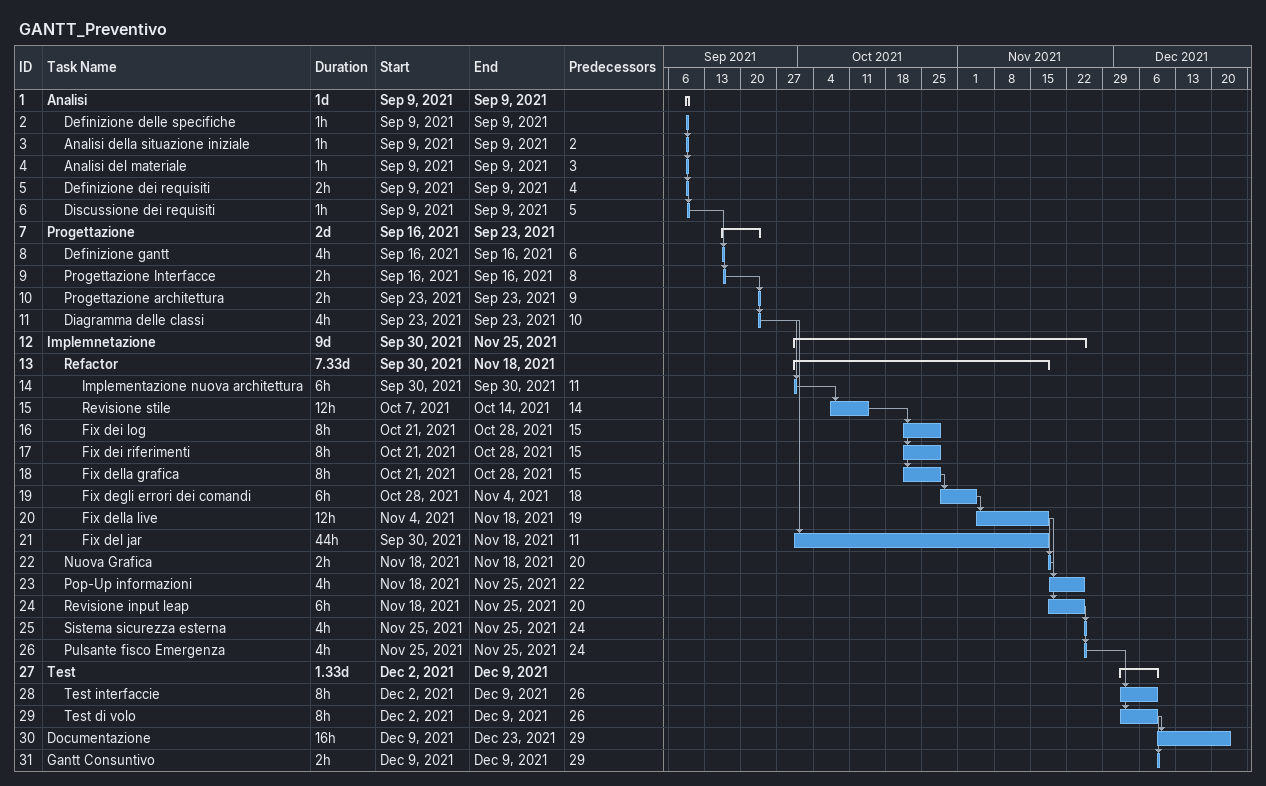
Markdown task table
GANTT_Preventivo

| ID | Level | Task | Duration | Start | Finish | Predecessors |
|---|---|---|---|---|---|---|
| 1 | 1 | **Analisi** | 1d | 2021-09-09 | 2021-09-09 |  |
| 2 | 2 | Definizione delle specifiche | 1h | 2021-09-09 | 2021-09-09 |  |
| 3 | 2 | Analisi della situazione iniziale | 1h | 2021-09-09 | 2021-09-09 | 2 |
| 4 | 2 | Analisi del materiale | 1h | 2021-09-09 | 2021-09-09 | 3 |
| 5 | 2 | Definizione dei requisiti | 2h | 2021-09-09 | 2021-09-09 | 4 |
| 6 | 2 | Discussione dei requisiti | 1h | 2021-09-09 | 2021-09-09 | 5 |
| 7 | 1 | **Progettazione** | 2d | 2021-09-16 | 2021-09-23 |  |
| 8 | 2 | Definizione gantt | 4h | 2021-09-16 | 2021-09-16 | 6 |
| 9 | 2 | Progettazione Interfacce | 2h | 2021-09-16 | 2021-09-16 | 8 |
| 10 | 2 | Progettazione architettura | 2h | 2021-09-23 | 2021-09-23 | 9 |
| 11 | 2 | Diagramma delle classi | 4h | 2021-09-23 | 2021-09-23 | 10 |
| 12 | 1 | **Implemnetazione** | 9d | 2021-09-30 | 2021-11-25 |  |
| 13 | 2 | **Refactor** | 7.33d | 2021-09-30 | 2021-11-18 |  |
| 14 | 3 | Implementazione nuova architettura | 6h | 2021-09-30 | 2021-09-30 | 11 |
| 15 | 3 | Revisione stile | 12h | 2021-10-07 | 2021-10-14 | 14 |
| 16 | 3 | Fix dei log | 8h | 2021-10-21 | 2021-10-28 | 15 |
| 17 | 3 | Fix dei riferimenti | 8h | 2021-10-21 | 2021-10-28 | 15 |
| 18 | 3 | Fix della grafica | 8h | 2021-10-21 | 2021-10-28 | 15 |
| 19 | 3 | Fix degli errori dei comandi | 6h | 2021-10-28 | 2021-11-04 | 18 |
| 20 | 3 | Fix della live | 12h | 2021-11-04 | 2021-11-18 | 19 |
| 21 | 3 | Fix del jar | 44h | 2021-09-30 | 2021-11-18 | 11 |
| 22 | 2 | Nuova Grafica | 2h | 2021-11-18 | 2021-11-18 | 20 |
| 23 | 2 | Pop-Up informazioni | 4h | 2021-11-18 | 2021-11-25 | 22 |
| 24 | 2 | Revisione input leap | 6h | 2021-11-18 | 2021-11-25 | 20 |
| 25 | 2 | Sistema sicurezza esterna | 4h | 2021-11-25 | 2021-11-25 | 24 |
| 26 | 2 | Pulsante fisco Emergenza | 4h | 2021-11-25 | 2021-11-25 | 24 |
| 27 | 1 | **Test** | 1.33d | 2021-12-02 | 2021-12-09 |  |
| 28 | 2 | Test interfaccie | 8h | 2021-12-02 | 2021-12-09 | 26 |
| 29 | 2 | Test di volo | 8h | 2021-12-02 | 2021-12-09 | 26 |
| 30 | 1 | Documentazione | 16h | 2021-12-09 | 2021-12-23 | 29 |
| 31 | 1 | Gantt Consuntivo | 2h | 2021-12-09 | 2021-12-09 | 29 |
